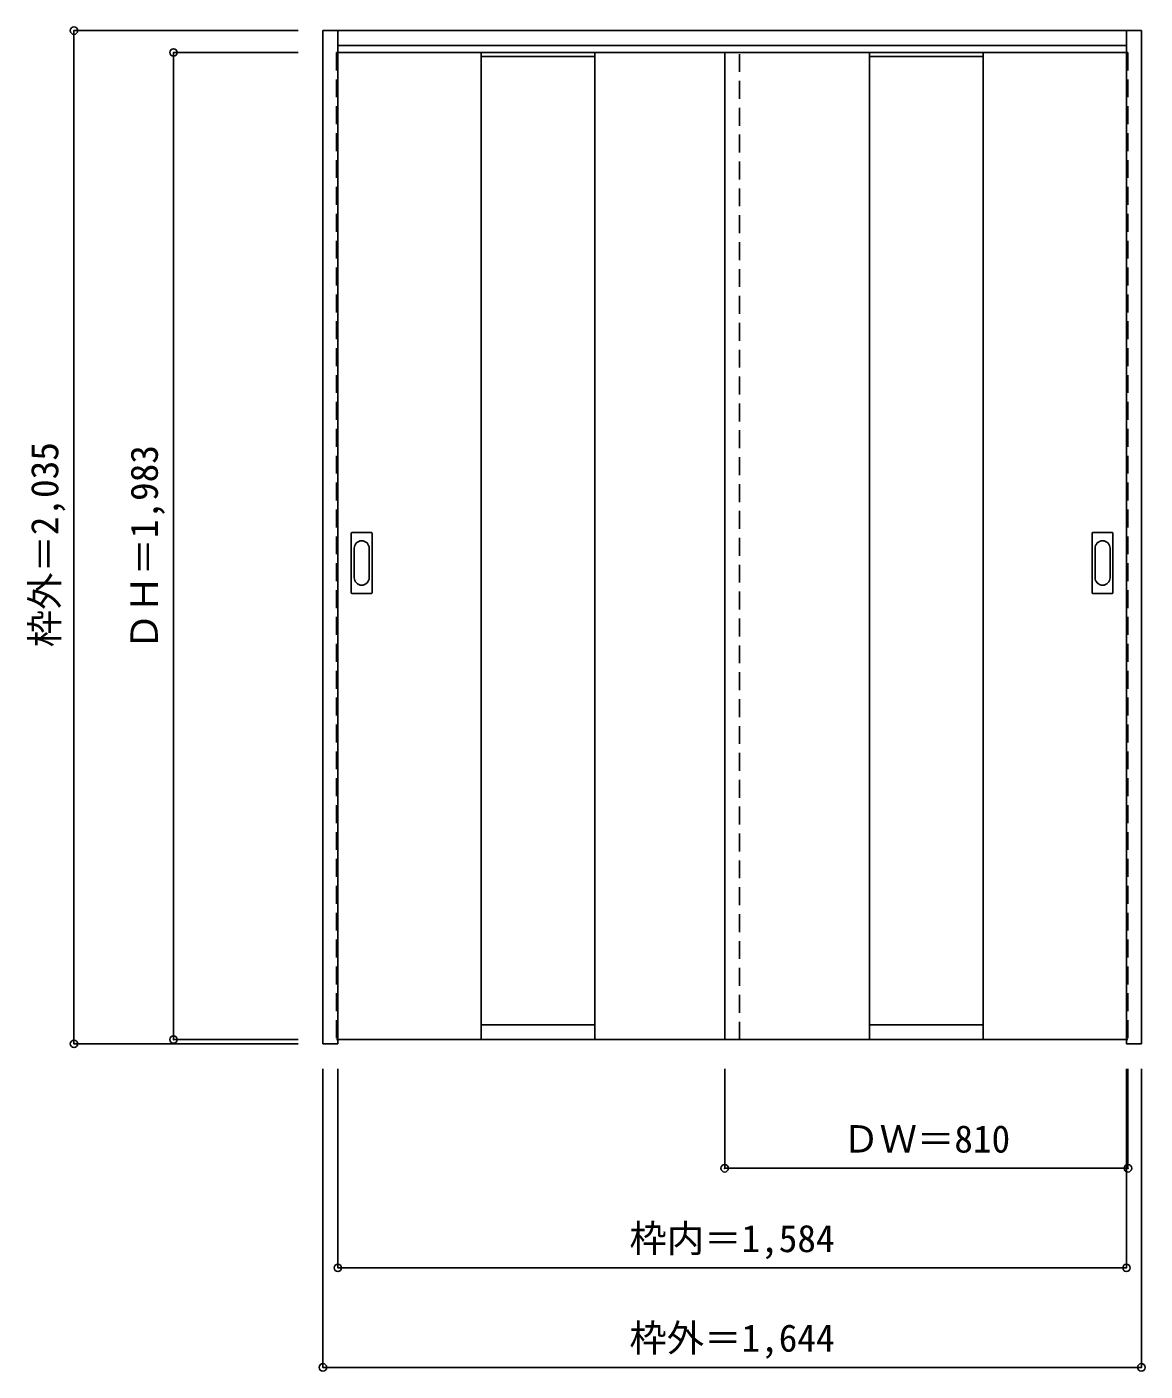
# Model space of a CAD drawing. Units: millimetres, scale not verified. Extents: x -1277 to 969, y -1315 to 1386.
import ezdxf
from ezdxf.enums import TextEntityAlignment as Align

# ---------------------------------------------------------------- set-up
doc = ezdxf.new("R2010")
doc.units = ezdxf.units.MM
doc.header["$LTSCALE"] = 30
doc.header["$PDMODE"] = 32
doc.header["$PDSIZE"] = 15
doc.linetypes.add('DASHED1', pattern=[1.8, 1.2, -0.6])
doc.layers.add('0-0', color=3, linetype='Continuous')
doc.layers.add('0-1_寸法', color=7, linetype='Continuous')
doc.styles.add('ＭＳ ゴシック', font='')
doc.styles.get('ＭＳ ゴシック').set_extended_font_data('MS Gothic')

msp = doc.modelspace()

# ---------------------------------------------------------------- linework, layer by layer
at = {"layer": '0-0'}
for p, q in [((-682.34, -657.32), (-682.34, 1378.18)), ((-682.34, 1378.18), (961.66, 1378.18)), ((-652.34, -657.32), (-652.34, 1378.18)), ((931.66, -648.28), (931.66, 1378.18)), ((961.66, -657.32), (961.66, 1378.18)), ((-652.34, 1348.18), (931.66, 1348.18)), ((931.66, 1334.18), (-652.34, 1334.18)), ((-364.34, 1334.18), (-364.34, -648.82)), ((-136.34, 1334.18), (-136.34, -648.82)), ((124.66, -648.82), (124.66, 1334.18)), ((415.66, 1334.18), (415.66, -648.82)), ((643.66, 1334.18), (643.66, -648.82)), ((-625.34, 249.18), (-625.34, 368.18)), ((-584.84, 369.68), (-623.84, 369.68)), ((-583.34, 249.18), (-583.34, 368.18)), ((862.66, 249.18), (862.66, 368.18)), ((903.16, 369.68), (864.16, 369.68)), ((904.66, 249.18), (904.66, 368.18)), ((-623.84, 247.68), (-584.84, 247.68)), ((864.16, 247.68), (903.16, 247.68)), ((-652.34, -657.32), (-682.34, -657.32)), ((-652.34, -648.82), (931.66, -648.82)), ((931.66, -648.61), (931.66, -648.28))]:
    msp.add_line(p, q, dxfattribs=at)
at = {"layer": '0-0', "color": 4, "linetype": 'DASHED1'}
for p, q in [((-655.34, 1334.18), (-655.34, -648.82)), ((-652.34, 1334.18), (-655.34, 1334.18)), ((154.66, -648.82), (154.66, 1334.18)), ((931.66, 1334.18), (934.66, 1334.18)), ((-655.34, -648.82), (-652.34, -648.82))]:
    msp.add_line(p, q, dxfattribs=at)
at = {"layer": '0-0', "color": 7}
for p, q in [((-364.34, 1326.18), (-136.34, 1326.18)), ((415.66, 1326.18), (643.66, 1326.18)), ((-619.34, 338.28), (-619.34, 279.08)), ((-589.34, 279.08), (-589.34, 338.28)), ((868.66, 338.28), (868.66, 279.08)), ((898.66, 279.08), (898.66, 338.28)), ((-136.34, -618.93), (-364.34, -618.93)), ((643.66, -618.93), (415.66, -618.93))]:
    msp.add_line(p, q, dxfattribs=at)
at = {"layer": '0-0', "color": 4, "linetype": 'DASHED1'}
msp.add_lwpolyline([(934.66, 1334.18), (934.66, -648.82), (931.66, -648.82)], dxfattribs=at)
at = {"layer": '0-0'}
msp.add_lwpolyline([(961.66, -657.32), (931.66, -657.32), (931.66, -648.61)], dxfattribs=at)
for centre, start, end in [((-623.84, 368.18), 90, 180), ((-584.84, 368.18), 0, 90), ((864.16, 368.18), 90, 180), ((903.16, 368.18), 0, 90), ((-623.84, 249.18), 180, 270), ((-584.84, 249.18), 270, 0), ((864.16, 249.18), 180, 270), ((903.16, 249.18), 270, 0)]:
    msp.add_arc(centre, 1.5, start, end, dxfattribs=at)
at = {"layer": '0-0', "color": 7}
for centre, start, end in [((-604.34, 338.28), 0, 180), ((883.66, 338.28), 0, 180), ((-604.34, 279.08), 180, 0), ((883.66, 279.08), 180, 0)]:
    msp.add_arc(centre, 15, start, end, dxfattribs=at)
at = {"layer": '0-1_寸法', "color": 4}
for p, q in [((-1182.34, 1378.18), (-1182.34, -657.32)), ((-1182.34, 1378.18), (-732.34, 1378.18)), ((-982.34, 1334.18), (-732.34, 1334.18)), ((-982.34, 1334.18), (-982.34, -648.82)), ((-1182.34, -657.32), (-732.34, -657.32)), ((-982.34, -648.82), (-732.34, -648.82)), ((-682.34, -1307.32), (-682.34, -707.32)), ((-652.34, -1107.32), (-652.34, -707.32)), ((124.66, -907.32), (124.66, -707.32)), ((934.66, -907.32), (934.66, -707.32)), ((124.66, -907.32), (934.66, -907.32))]:
    msp.add_line(p, q, dxfattribs=at)
for points in [[(-682.34, -1307.32), (961.66, -1307.32), (961.66, -707.32)], [(-652.34, -1107.32), (931.66, -1107.32), (931.66, -707.32)]]:
    msp.add_lwpolyline(points, dxfattribs=at)
at = {"layer": '0-1_寸法'}
for p in [(-1182.34, 1378.18), (-982.34, 1334.18), (-982.34, -648.82), (-1182.34, -657.32), (124.66, -907.32), (934.66, -907.32), (-652.34, -1107.32), (931.66, -1107.32), (-682.34, -1307.32), (961.66, -1307.32)]:
    msp.add_point(p, dxfattribs=at)

# ---------------------------------------------------------------- texts
at = {"layer": '0-1_寸法', "style": 'ＭＳ ゴシック'}
for s, p in [('枠外＝2,035', (-1197.34, 139.43)), ('ＤＨ＝1,983', (-997.34, 133.43))]:
    msp.add_text(s, height=54.99, rotation=90, dxfattribs=at).set_placement(p, align=Align.BOTTOM_LEFT)
for s, p in [('ＤＷ＝810', (360.91, -892.32)), ('枠内＝1,584', (-66.59, -1092.32)), ('枠外＝1,644', (-66.59, -1292.32))]:
    msp.add_text(s, height=54.99, dxfattribs=at).set_placement(p, align=Align.BOTTOM_LEFT)

doc.saveas('drawing.dxf')
